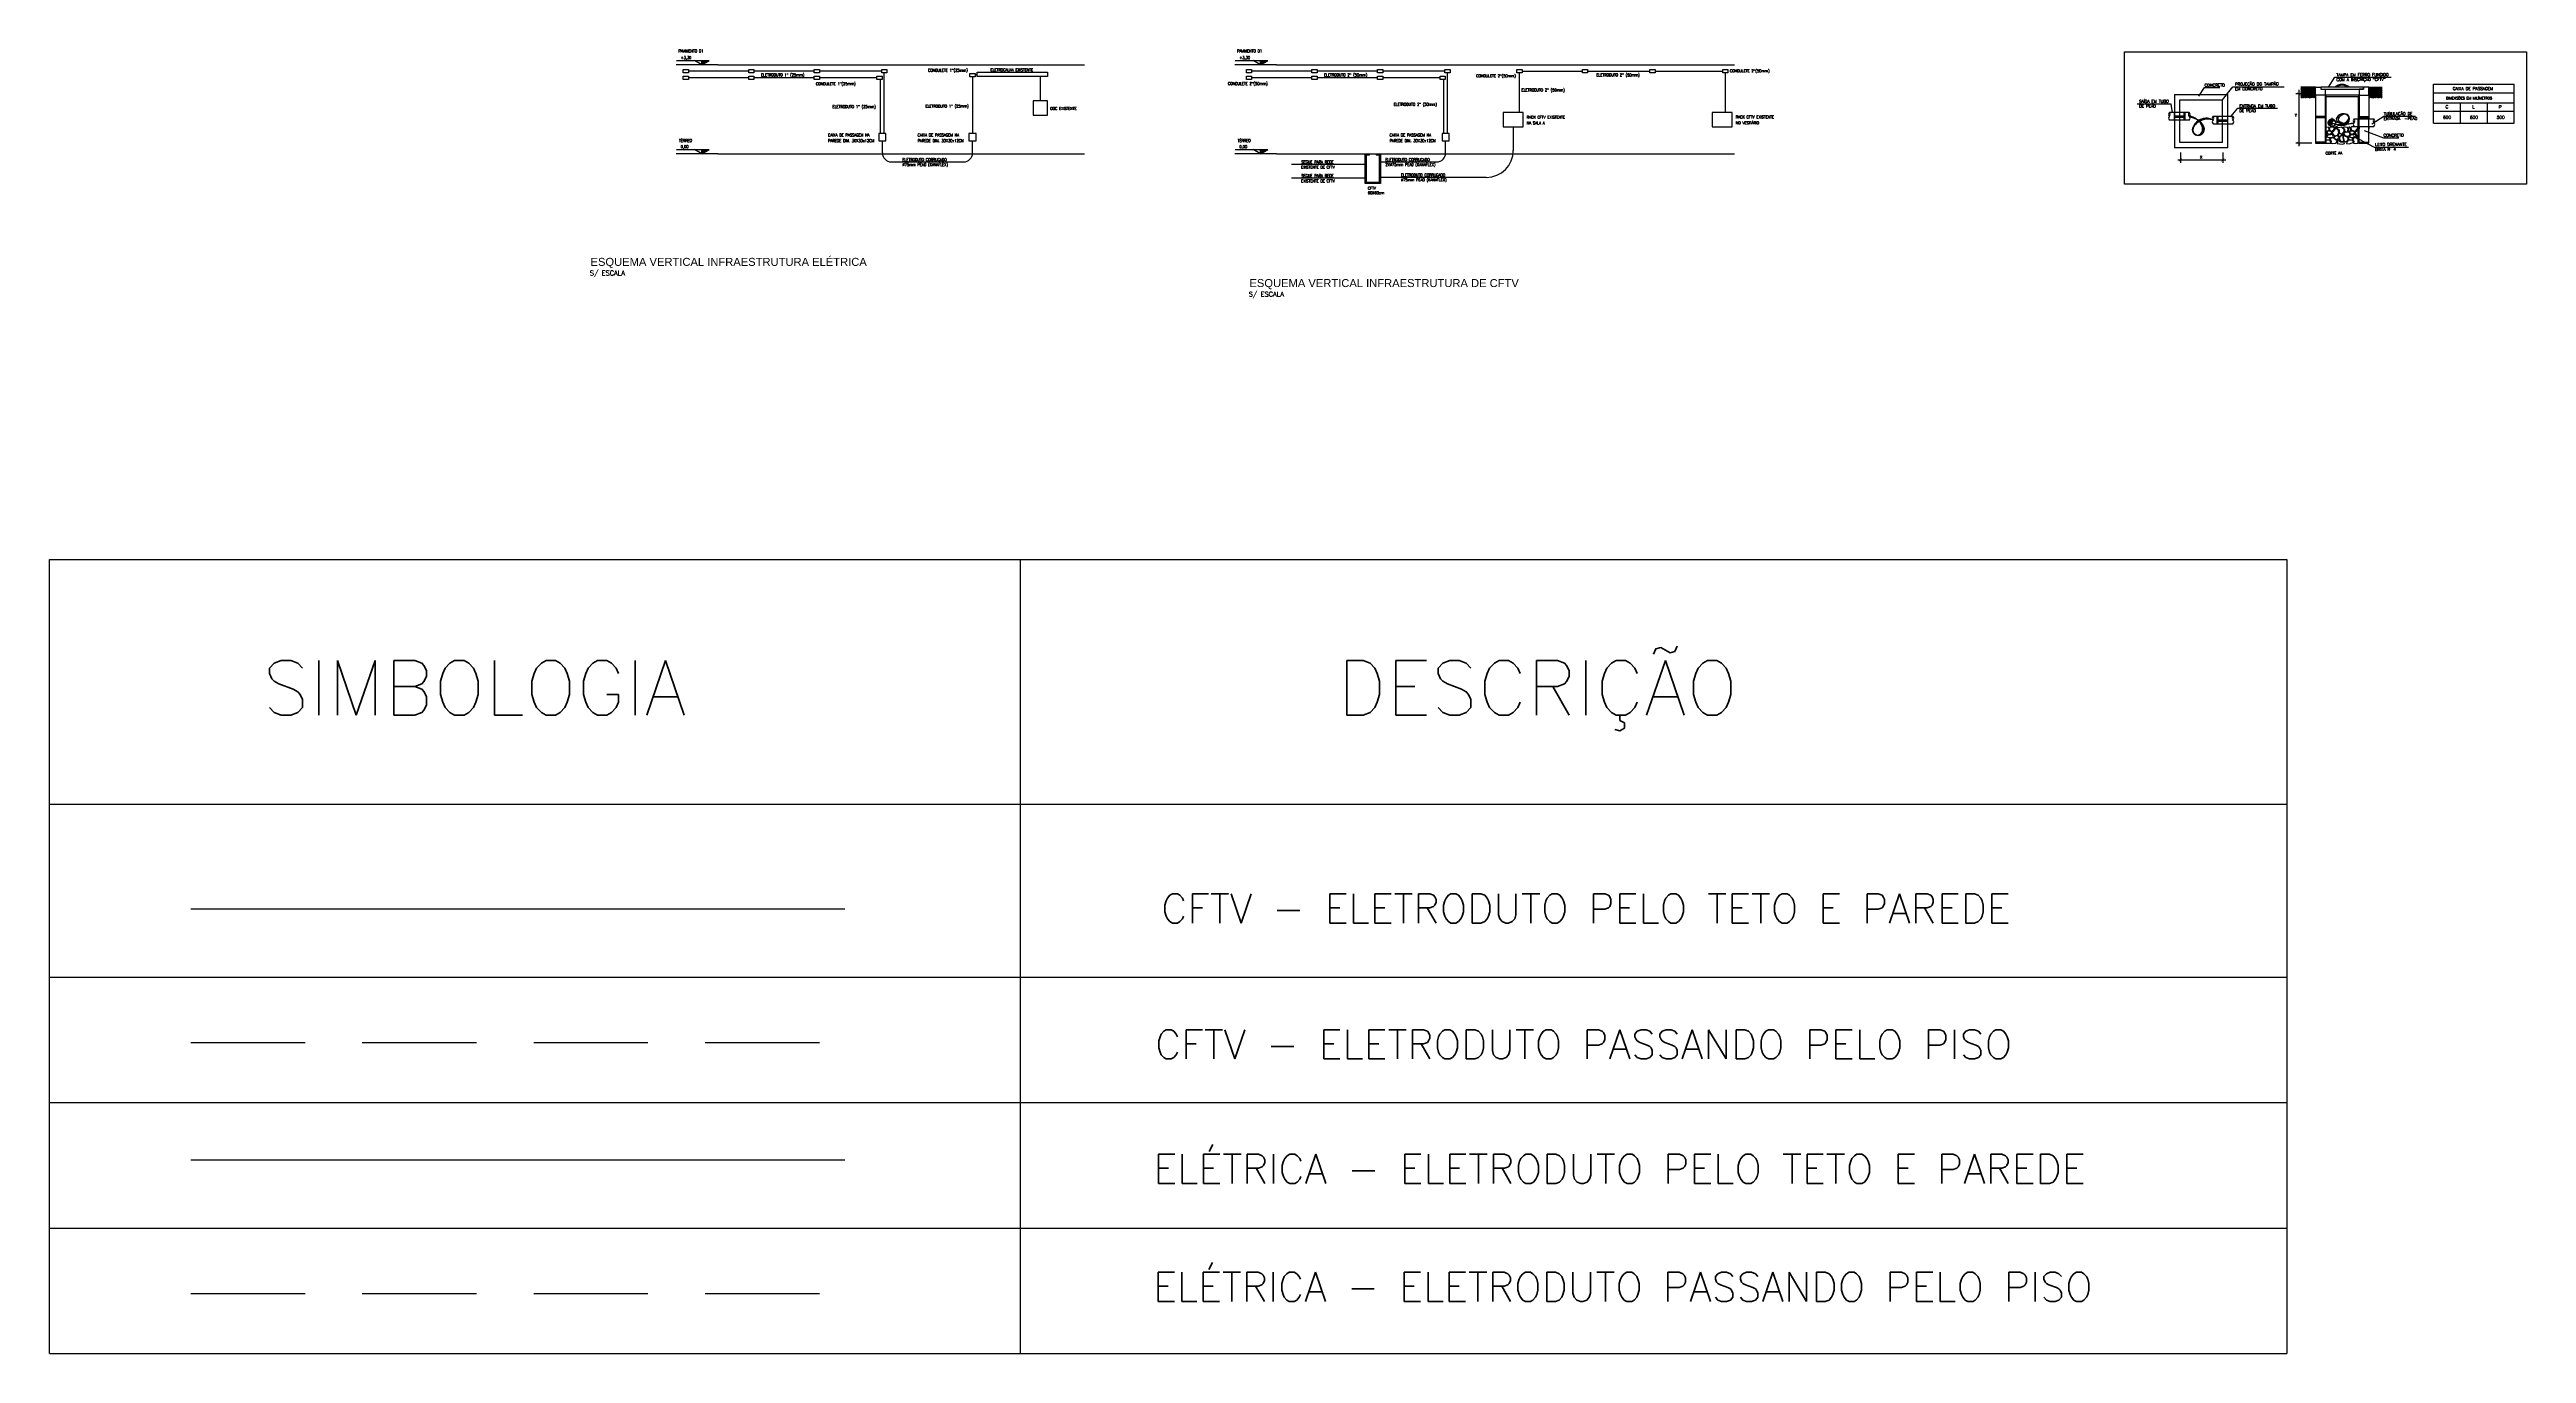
# Model space of a CAD drawing. Header units: millimetres. Extents: x -8 to 5830, y -596 to 3598.
# Drawn here: x 1163.1 to 1300.7, y 2236.2 to 2308.7 of the extents above; entities that cross this region are included whole.
import ezdxf
from ezdxf.enums import TextEntityAlignment as Align

# ---------------------------------------------------------------- set-up
doc = ezdxf.new("R2010")
doc.units = ezdxf.units.MM
doc.linetypes.add('HIDDEN', pattern=[9.525, 6.35, -3.175])
doc.linetypes.add('HIDDEN2', pattern=[4.7625, 3.175, -1.5875])
doc.layers.get('0').update_dxf_attribs({"color": 9})
for name, color, linetype in [('CAIXAS', 4, 'Continuous'), ('COTAS', 6, 'Continuous'), ('Detalhes Construtivos', 7, 'Continuous'), ('Detalhes Construtivos 02', 7, 'Continuous'), ('ELETRODUTO', 3, 'Continuous'), ('INSTALAÇÕES', 7, 'Continuous'), ('LAY', 8, 'Continuous'), ('LINHAS', 8, 'Continuous'), ('ponto elétr.', 4, 'Continuous'), ('texto', 1, 'Continuous'), ('TEXTOS', 2, 'Continuous'), ('TIT', 7, 'Continuous')]:
    doc.layers.add(name, color=color, linetype=linetype)
doc.layers.add('Detalhes Construtivos 4', color=1, linetype='Continuous', lineweight=30)
doc.styles.add('ROMANS', font='romans')
doc.styles.add('SANSSERIF', font='sas_____.pfb', dxfattribs={"height": 30})
pattern_1 = [(135, (1274.61203, 2307.61053), (-0.402265, 3e-17), [0.2844444, -0.2844444]), (135, (1274.64556, 2307.64405), (-0.402265, 3e-17), [0.2844444, -0.2844444]), (135, (1274.67908, 2307.67757), (-0.402265, 3e-17), [0.2844444, -0.2844444]), (135, (1274.7126, 2307.7111), (-0.402265, 3e-17), [0.2844444, -0.2844444]), (135, (1274.74612, 2307.74461), (-0.402265, 3e-17), [0.2844444, -0.2844444]), (135, (1274.77964, 2307.77814), (-0.402265, 3e-17), [0.2844444, -0.2844444]), (135, (1274.81317, 2307.81166), (-0.402265, 3e-17), [0.2844444, -0.2844444]), (45, (1274.4109, 2307.81166), (0.402265, -3e-17), [0.2844444, -0.2844444]), (45, (1274.37738, 2307.84518), (0.402265, -3e-17), [0.2844444, -0.2844444]), (45, (1274.34386, 2307.8787), (0.402265, -3e-17), [0.2844444, -0.2844444]), (45, (1274.31034, 2307.91223), (0.402265, -3e-17), [0.2844444, -0.2844444]), (45, (1274.2768, 2307.94575), (0.402265, -3e-17), [0.2844444, -0.2844444]), (45, (1274.2433, 2307.97927), (0.402265, -3e-17), [0.2844444, -0.2844444]), (45, (1274.20977, 2308.0128), (0.402265, -3e-17), [0.2844444, -0.2844444])]

# ---------------------------------------------------------------- blocks, each defined once
blk = doc.blocks.new('_OPEN')
at = {"color": 0, "linetype": 'ByBlock'}
for p, q in [((-1, 0), (0, 0)), ((0, 0), (-1, 0)), ((0, 0), (-1, 0))]:
    blk.add_line(p, q, dxfattribs=at)
blk = doc.blocks.new('_ARCHTICK')
at = {"color": 0, "linetype": 'ByBlock', "const_width": 0.15}
blk.add_lwpolyline([(-0.5, -0.5), (0.5, 0.5)], dxfattribs=at)

msp = doc.modelspace()

# ---------------------------------------------------------------- hatches: boundary and pattern name
at = {"layer": 'ELETRODUTO', "linetype": 'Continuous', "lineweight": -2}
h = msp.add_hatch(dxfattribs=at)
h.set_pattern_fill('AR-PARQ1,_O', scale=0.023704, angle=45)
h.set_pattern_definition(pattern_1)
h.paths.add_polyline_path([(1288.991, 2306.021), (1288.991, 2306.17), (1288.991, 2306.614), (1288.186, 2306.614), (1288.186, 2306.021)])
h.paths.add_polyline_path([(1288.59, 2306.33), (1288.59, 2306.453), (1288.661, 2306.453), (1288.661, 2306.33)], flags=24)
h = msp.add_hatch(dxfattribs=at)
h.set_pattern_fill('AR-PARQ1,_O', scale=0.023704, angle=45)
h.set_pattern_definition(pattern_1)
h.paths.add_polyline_path([(1291.954, 2306.614), (1291.954, 2306.17), (1291.954, 2306.021), (1292.699, 2306.021), (1292.699, 2306.614)])
h = msp.add_hatch(dxfattribs=at)
h.set_pattern_fill('_U,_O', scale=0.004978, angle=45, pattern_type=0)
h.set_pattern_definition([(45, (-50.5175516, 1250.674251), (-0.003519820422, 0.003519820422), [])])
h.paths.add_polyline_path([(1289.909, 2304.645), (1289.909, 2304.852, 0.4142136), (1289.702, 2304.645)])
h.paths.add_polyline_path([(1289.702, 2304.645, 1), (1289.909, 2304.645)])
h.paths.add_polyline_path([(1290.117, 2304.645, 0.4142136), (1289.909, 2304.852), (1289.909, 2304.645, -1)])
at = {"layer": 'LINHAS'}
for points in [[(1199.322, 2307.864), (1199.735, 2308.102), (1199.322, 2308.102)], [(1230.367, 2307.864), (1230.78, 2308.102), (1230.367, 2308.102)], [(1199.322, 2302.917), (1199.735, 2303.155), (1199.322, 2303.155)], [(1230.367, 2302.917), (1230.78, 2303.155), (1230.367, 2303.155)]]:
    msp.add_hatch(color=256, dxfattribs=at).paths.add_polyline_path(points)

# ---------------------------------------------------------------- linework, layer by layer
at = {"color": 4}
for p, q in [((1233.228, 2307.513), (1229.875, 2307.513)), ((1233.228, 2307.137), (1229.875, 2307.137)), ((1236.87, 2307.513), (1233.517, 2307.513)), ((1236.87, 2307.137), (1233.517, 2307.137)), ((1240.618, 2307.513), (1237.16, 2307.513)), ((1240.348, 2307.137), (1237.16, 2307.137)), ((1240.555, 2304.036), (1240.555, 2307.044)), ((1240.763, 2304.036), (1240.763, 2307.42)), ((1244.757, 2305.204), (1244.757, 2307.42)), ((1244.901, 2307.513), (1248.254, 2307.513)), ((1248.544, 2307.513), (1252.008, 2307.513)), ((1252.297, 2307.513), (1256.052, 2307.513)), ((1256.197, 2307.42), (1256.197, 2305.204)), ((1244.415, 2304.42), (1244.415, 2303.108)), ((1240.657, 2302.967), (1240.657, 2303.636)), ((1236.189, 2302.322), (1232.098, 2302.322)), ((1236.189, 2301.557), (1232.098, 2301.557)), ((1237.028, 2302.467), (1240.157, 2302.467)), ((1242.915, 2301.608), (1237.028, 2301.608))]:
    msp.add_line(p, q, dxfattribs=at)
at = {"color": 7, "ltscale": 30}
for p, q in [((1217.01, 2280.357), (1217.01, 2236.215)), ((1163.076, 2266.762), (1287.401, 2266.762)), ((1163.076, 2257.144), (1287.401, 2257.144)), ((1163.076, 2250.167), (1287.401, 2250.167)), ((1163.076, 2243.191), (1287.401, 2243.191)), ((1163.076, 2236.215), (1287.401, 2236.215))]:
    msp.add_line(p, q, dxfattribs=at)
at = {"color": 8, "ltscale": 30}
msp.add_line((1287.401, 2280.357), (1287.401, 2257.144), dxfattribs=at)
at = {"color": 4}
msp.add_lwpolyline([(1240.457, 2303.636), (1240.857, 2303.636), (1240.857, 2304.036), (1240.457, 2304.036)], close=True, dxfattribs=at)
at = {"color": 7, "ltscale": 30}
msp.add_lwpolyline([(1163.076, 2236.215), (1163.076, 2280.357), (1287.401, 2280.357), (1287.401, 2236.215)], dxfattribs=at)
at = {"color": 4}
for centre, radius in [((1240.157, 2302.967), 0.5), ((1242.915, 2303.108), 1.5)]:
    msp.add_arc(centre, radius, 270, 0, dxfattribs=at)
at = {"layer": 'CAIXAS'}
for points in [[(1236.792, 2302.917), (1237.028, 2302.917), (1237.028, 2301.263), (1236.189, 2301.263), (1236.189, 2302.917), (1236.422, 2302.917)], [(1236.792, 2302.917), (1236.792, 2302.857), (1236.968, 2302.857), (1236.968, 2301.323), (1236.249, 2301.323), (1236.249, 2302.857), (1236.422, 2302.857), (1236.422, 2302.917)]]:
    msp.add_lwpolyline(points, dxfattribs=at)
at = {"layer": 'CAIXAS', "color": 1}
msp.add_lwpolyline([(1236.422, 2302.917), (1236.792, 2302.917), (1236.792, 2302.891), (1236.422, 2302.891)], close=True, dxfattribs=at)
at = {"layer": 'Detalhes Construtivos', "color": 7, "linetype": 'Continuous', "lineweight": -2}
for p, q in [((1281.976, 2305.209), (1280.871, 2305.209)), ((1281.976, 2304.794), (1280.871, 2304.794)), ((1283.3, 2304.589), (1284.406, 2304.589))]:
    msp.add_line(p, q, dxfattribs=at)
for centre, start, end in [((1280.972, 2305.105), 134.41531, 225.58469), ((1280.972, 2304.898), 134.41531, 225.58469), ((1280.769, 2305.105), 314.41531, 45.58469), ((1282.078, 2305.105), 134.41531, 225.58469), ((1281.875, 2305.105), 314.41531, 45.58469), ((1281.875, 2304.898), 314.41531, 45.58469), ((1283.402, 2304.9), 134.41531, 225.58469), ((1283.402, 2304.693), 134.41531, 225.58469), ((1283.199, 2304.9), 314.41531, 45.58469), ((1284.304, 2304.693), 314.41531, 45.58469)]:
    msp.add_arc(centre, 0.145, start, end, dxfattribs=at)
at = {"layer": 'Detalhes Construtivos 02', "color": 7, "linetype": 'HIDDEN', "lineweight": -2}
for p, q in [((1281.453, 2305.923), (1283.823, 2305.923)), ((1281.453, 2303.552), (1281.453, 2305.923)), ((1283.823, 2303.552), (1283.823, 2305.923)), ((1283.823, 2303.552), (1281.453, 2303.552))]:
    msp.add_line(p, q, dxfattribs=at)
at = {"layer": 'Detalhes Construtivos 02', "color": 7, "linetype": 'HIDDEN2', "lineweight": -2}
for p, q in [((1281.157, 2304.794), (1281.157, 2305.209)), ((1281.69, 2305.001), (1281.157, 2305.001)), ((1281.69, 2304.942), (1281.157, 2304.942)), ((1281.69, 2304.794), (1281.69, 2305.209)), ((1281.749, 2304.794), (1281.749, 2305.209)), ((1283.527, 2304.589), (1283.527, 2305.004)), ((1283.586, 2304.589), (1283.586, 2305.004)), ((1283.586, 2304.797), (1284.12, 2304.797)), ((1283.586, 2304.737), (1284.12, 2304.737)), ((1284.12, 2304.589), (1284.12, 2305.004))]:
    msp.add_line(p, q, dxfattribs=at)
at = {"layer": 'Detalhes Construtivos 4', "color": 7, "linetype": 'Continuous', "lineweight": -2}
for p, q in [((1281.157, 2306.219), (1282.194, 2306.219)), ((1281.157, 2306.219), (1281.157, 2303.256)), ((1282.194, 2306.219), (1284.12, 2306.219)), ((1284.12, 2305.004), (1284.12, 2306.219)), ((1284.12, 2303.256), (1281.157, 2303.256))]:
    msp.add_line(p, q, dxfattribs=at)
at = {"layer": 'ELETRODUTO', "color": 7, "linetype": 'Continuous', "lineweight": -2}
for p, q in [((1288.188, 2306.248, 4.098), (1287.905, 2306.248, 4.098)), ((1288.065, 2306.476, 4.098), (1288.065, 2303.343, 4.098)), ((1288.991, 2306.614), (1288.186, 2306.614)), ((1288.986, 2306.614), (1288.571, 2306.614)), ((1288.991, 2306.17), (1288.991, 2303.503)), ((1289.524, 2306.17), (1288.991, 2306.17)), ((1289.287, 2306.501), (1291.658, 2306.501)), ((1289.524, 2306.17), (1289.524, 2303.503)), ((1291.421, 2306.17), (1289.524, 2306.17)), ((1289.524, 2306.17), (1289.584, 2306.11)), ((1289.584, 2303.503), (1289.584, 2306.11)), ((1289.584, 2306.11), (1291.361, 2306.11)), ((1291.421, 2306.17), (1291.361, 2306.11)), ((1291.361, 2306.11), (1291.361, 2304.852)), ((1291.421, 2306.17), (1291.421, 2304.852)), ((1291.421, 2306.17), (1291.954, 2306.17)), ((1291.954, 2306.614), (1292.699, 2306.614)), ((1291.954, 2306.17), (1291.954, 2304.852)), ((1283.3, 2305.004), (1284.406, 2305.004)), ((1284.12, 2303.256), (1284.12, 2304.589)), ((1289.524, 2304.984), (1288.991, 2304.984)), ((1289.524, 2304.925), (1288.991, 2304.925)), ((1289.657, 2304.645), (1289.866, 2304.645)), ((1289.909, 2304.915), (1289.909, 2304.392)), ((1289.909, 2304.848), (1289.909, 2304.442)), ((1291.134, 2304.852), (1292.24, 2304.852)), ((1291.134, 2304.437), (1292.24, 2304.437)), ((1291.361, 2304.437), (1291.361, 2304.852)), ((1291.361, 2303.503), (1291.361, 2304.437)), ((1291.361, 2304.437), (1291.361, 2304.307)), ((1291.421, 2304.984), (1291.954, 2304.984)), ((1291.421, 2304.925), (1291.954, 2304.925)), ((1291.421, 2304.437), (1291.421, 2304.852)), ((1291.421, 2303.503), (1291.421, 2304.437)), ((1291.421, 2304.437), (1291.421, 2304.307)), ((1291.954, 2304.437), (1291.954, 2304.852)), ((1291.954, 2303.503), (1291.954, 2304.437)), ((1291.954, 2304.437), (1291.954, 2304.307)), ((1281.498, 2302.986, 11.11), (1281.498, 2302.412, 11.11)), ((1283.844, 2302.986, 11.11), (1283.844, 2302.412, 11.11)), ((1288.787, 2303.503, 4.098), (1287.905, 2303.503, 4.098)), ((1289.524, 2303.562), (1288.991, 2303.562)), ((1288.991, 2303.503), (1289.524, 2303.503)), ((1289.524, 2303.503), (1289.584, 2303.503)), ((1291.421, 2303.503), (1291.361, 2303.503)), ((1291.421, 2303.562), (1291.954, 2303.562)), ((1291.421, 2303.503), (1291.954, 2303.503)), ((1281.338, 2302.572, 11.11), (1284.004, 2302.572, 11.11))]:
    msp.add_line(p, q, dxfattribs=at)
at = {"layer": 'ELETRODUTO', "color": 4, "linetype": 'Continuous', "ltscale": 30}
msp.add_line((1170.923, 2260.928), (1207.274, 2260.928), dxfattribs=at)
at = {"layer": 'ELETRODUTO', "color": 3, "linetype": 'Continuous', "ltscale": 30}
msp.add_line((1170.923, 2246.975), (1207.274, 2246.975), dxfattribs=at)
at = {"layer": 'ELETRODUTO', "color": 7, "linetype": 'Continuous', "lineweight": -2}
for points in [[(1289.707, 2306.614), (1290.065, 2307.178), (1293.197, 2307.178)], [(1281.04, 2305.209), (1280.969, 2305.683), (1279.078, 2305.683)], [(1282.517, 2306.115), (1282.83, 2306.607), (1283.682, 2306.607)], [(1283.823, 2305.923), (1284.4, 2306.644), (1287.246, 2306.644)], [(1284.314, 2305.004), (1284.671, 2305.446), (1286.886, 2305.446)], [(1289.584, 2304.165), (1289.639, 2304.174), (1289.751, 2304.247), (1289.736, 2304.372), (1289.584, 2304.391)], [(1289.584, 2303.921), (1289.598, 2303.924), (1289.663, 2303.99), (1289.631, 2304.083), (1289.598, 2304.137), (1289.584, 2304.134)], [(1291.361, 2304.32), (1291.289, 2304.23), (1291.229, 2304.132), (1291.174, 2304.143), (1291.207, 2304.044), (1291.289, 2303.918), (1291.361, 2303.933)], [(1291.692, 2304.208), (1292.77, 2303.802), (1293.621, 2303.802)], [(1292.132, 2304.582), (1292.782, 2305.005), (1294.551, 2305.005)], [(1289.584, 2303.709), (1289.59, 2303.693), (1289.789, 2303.698), (1289.806, 2303.77), (1289.7, 2303.816), (1289.584, 2303.845)], [(1289.584, 2303.503), (1289.82, 2303.504), (1289.838, 2303.574), (1289.816, 2303.639), (1289.768, 2303.672), (1289.584, 2303.672)], [(1291.361, 2303.715), (1291.308, 2303.753), (1291.253, 2303.808), (1291.113, 2303.778), (1291.075, 2303.693), (1291.125, 2303.6), (1291.109, 2303.503), (1291.198, 2303.486), (1291.361, 2303.507)], [(1291.113, 2303.9), (1292.254, 2303.293), (1294.161, 2303.289)], [(1291.361, 2303.892), (1291.338, 2303.88), (1291.278, 2303.804), (1291.344, 2303.743), (1291.361, 2303.739)]]:
    msp.add_lwpolyline(points, dxfattribs=at)
for points in [[(1288.991, 2306.614), (1289.287, 2306.614), (1289.287, 2306.501), (1289.524, 2306.501), (1289.524, 2306.17), (1288.991, 2306.17)], [(1291.658, 2306.614), (1289.287, 2306.614), (1289.287, 2306.501), (1291.658, 2306.501)], [(1291.954, 2306.614), (1291.658, 2306.614), (1291.658, 2306.501), (1291.421, 2306.501), (1291.421, 2306.17), (1291.954, 2306.17)], [(1289.68, 2304.17), (1289.778, 2304.197), (1289.872, 2304.148), (1289.882, 2304.055), (1289.789, 2303.984), (1289.674, 2304.022), (1289.647, 2304.105)], [(1289.773, 2304.384), (1289.763, 2304.262), (1289.794, 2304.213), (1289.888, 2304.183), (1289.989, 2304.238), (1290.044, 2304.317), (1290.031, 2304.378), (1289.916, 2304.399)], [(1289.91, 2304.143), (1289.943, 2304.044), (1290.025, 2303.918), (1290.211, 2303.957), (1290.282, 2304.105), (1290.244, 2304.241), (1290.112, 2304.34), (1290.025, 2304.23), (1289.965, 2304.132)], [(1290.05, 2304.39), (1290.071, 2304.338), (1290.123, 2304.353), (1290.18, 2304.326), (1290.217, 2304.381), (1290.217, 2304.408), (1290.12, 2304.411), (1290.062, 2304.402)], [(1290.205, 2304.323), (1290.304, 2304.252), (1290.315, 2304.137), (1290.348, 2304.061), (1290.501, 2304.028), (1290.589, 2304.148), (1290.589, 2304.263), (1290.441, 2304.4), (1290.37, 2304.372), (1290.238, 2304.367)], [(1290.512, 2304.384), (1290.601, 2304.286), (1290.613, 2304.192), (1290.652, 2304.162), (1290.735, 2304.14), (1290.795, 2304.156), (1290.817, 2304.326), (1290.774, 2304.381), (1290.646, 2304.405), (1290.567, 2304.405)], [(1290.862, 2304.137), (1290.753, 2304.11), (1290.643, 2304.137), (1290.583, 2304.028), (1290.627, 2303.935), (1290.731, 2303.897), (1290.862, 2303.924), (1290.928, 2303.99), (1290.895, 2304.083)], [(1290.838, 2304.387), (1290.829, 2304.213), (1290.874, 2304.15), (1290.932, 2304.171), (1290.951, 2304.229), (1290.951, 2304.338), (1290.905, 2304.393), (1290.844, 2304.405)], [(1290.944, 2304.17), (1291.043, 2304.197), (1291.136, 2304.148), (1291.147, 2304.055), (1291.054, 2303.984), (1290.939, 2304.022), (1290.911, 2304.105)], [(1290.963, 2304.384), (1290.981, 2304.253), (1291.06, 2304.207), (1291.176, 2304.183), (1291.237, 2304.201), (1291.301, 2304.277), (1291.349, 2304.338), (1291.34, 2304.39), (1291.234, 2304.411), (1291.042, 2304.423), (1290.99, 2304.42)], [(1289.915, 2304.022), (1289.817, 2303.968), (1289.713, 2303.968), (1289.642, 2303.918), (1289.625, 2303.858), (1289.74, 2303.814), (1289.893, 2303.82), (1289.987, 2303.853), (1289.965, 2303.935)], [(1289.988, 2303.808), (1289.848, 2303.778), (1289.81, 2303.693), (1289.861, 2303.6), (1289.844, 2303.503), (1289.933, 2303.486), (1290.128, 2303.511), (1290.196, 2303.638), (1290.128, 2303.693), (1290.044, 2303.753)], [(1290.266, 2303.886), (1290.151, 2303.918), (1290.074, 2303.88), (1290.014, 2303.804), (1290.08, 2303.743), (1290.222, 2303.705), (1290.298, 2303.798), (1290.304, 2303.847)], [(1290.599, 2303.498), (1290.578, 2303.566), (1290.358, 2303.566), (1290.328, 2303.668), (1290.256, 2303.693), (1290.192, 2303.498), (1290.332, 2303.473), (1290.502, 2303.452)], [(1290.282, 2304.033), (1290.238, 2303.957), (1290.298, 2303.897), (1290.403, 2303.918), (1290.446, 2303.984), (1290.408, 2304.028), (1290.348, 2304.039)], [(1290.512, 2303.953), (1290.392, 2303.89), (1290.34, 2303.852), (1290.32, 2303.781), (1290.32, 2303.712), (1290.372, 2303.649), (1290.4, 2303.592), (1290.528, 2303.592), (1290.561, 2303.649), (1290.534, 2303.805), (1290.531, 2303.895)], [(1290.553, 2304.031), (1290.481, 2304.014), (1290.472, 2303.972), (1290.54, 2303.965), (1290.566, 2303.985)], [(1290.565, 2303.952), (1290.654, 2303.897), (1290.769, 2303.846), (1290.79, 2303.706), (1290.748, 2303.613), (1290.659, 2303.562), (1290.595, 2303.621), (1290.553, 2303.842)], [(1290.816, 2303.672), (1290.739, 2303.57), (1290.71, 2303.498), (1290.858, 2303.477), (1291.083, 2303.536), (1291.083, 2303.613), (1291.032, 2303.672)], [(1290.828, 2303.85), (1290.82, 2303.778), (1290.854, 2303.693), (1291.053, 2303.698), (1291.07, 2303.77), (1290.964, 2303.816)], [(1291.18, 2304.022), (1291.081, 2303.968), (1290.977, 2303.968), (1290.906, 2303.918), (1290.889, 2303.858), (1291.004, 2303.814), (1291.158, 2303.82), (1291.251, 2303.853), (1291.229, 2303.935)]]:
    msp.add_lwpolyline(points, close=True, dxfattribs=at)
for points in [[(1283.3, 2304.797, 0.3148082), (1282.193, 2304.417, 1.3109307), (1282.713, 2304.219, 0.381487), (1282.216, 2304.898, -0.1464685), (1281.992, 2305.02, -0.1464685)], [(1283.3, 2304.797, 0.4357246), (1282.193, 2304.417, 1.5399499), (1282.792, 2304.417, 0.2328106), (1282.216, 2304.898, -0.1870248), (1282.004, 2305.045, -0.1870248)], [(1283.3, 2304.797, 0.4316022), (1282.199, 2304.333, 1.4406623), (1282.759, 2304.333, 0.2198605), (1282.085, 2304.999, -0.0796172), (1282.004, 2305.045, -0.0796172)]]:
    msp.add_lwpolyline(points, format="xyb", dxfattribs=at)
msp.add_circle((1289.909, 2304.645), 0.207, dxfattribs=at)
for centre, radius, start, end in [((1290.472, 2306.17), 0.6, 47.81378, 132.18622), ((1290.472, 2306.17), 0.556, 53.11992, 126.88008), ((1284.508, 2304.9), 0.145, 134.41531, 225.58469), ((1284.304, 2304.9), 0.145, 314.41531, 45.58469), ((1289.806, 2304.645), 0.104, 180, 0), ((1290.013, 2304.645), 0.104, 0, 180), ((1291.236, 2304.749), 0.145, 134.41531, 225.58469), ((1291.236, 2304.541), 0.145, 134.41531, 225.58469), ((1291.033, 2304.749), 0.145, 314.41531, 45.58469), ((1292.342, 2304.749), 0.145, 134.41531, 225.58469), ((1292.138, 2304.749), 0.145, 314.41531, 45.58469), ((1292.138, 2304.541), 0.145, 314.41531, 45.58469)]:
    msp.add_arc(centre, radius, start, end, dxfattribs=at)
for points in [[(1289.924, 2304.627), (1290.347, 2304.529), (1290.798, 2304.616), (1290.772, 2305.095), (1290.253, 2304.839), (1290.498, 2304.634), (1291.134, 2304.645)], [(1289.924, 2304.627), (1290.564, 2304.536), (1290.874, 2304.889), (1290.602, 2305.131), (1290.333, 2305.083), (1290.155, 2304.784), (1290.986, 2304.609), (1291.134, 2304.645)], [(1289.924, 2304.627), (1290.47, 2304.567), (1290.843, 2304.937), (1290.522, 2305.138), (1290.142, 2304.835), (1290.643, 2304.583), (1291.134, 2304.645)]]:
    msp.add_spline(points, degree=3, dxfattribs=at)
at = {"layer": 'INSTALAÇÕES', "color": 3}
for p, q in [((1201.928, 2307.513), (1198.575, 2307.513)), ((1201.928, 2307.137), (1198.575, 2307.137)), ((1205.57, 2307.513), (1202.217, 2307.513)), ((1205.57, 2307.137), (1202.217, 2307.137)), ((1209.318, 2307.513), (1205.86, 2307.513)), ((1209.048, 2307.137), (1205.86, 2307.137)), ((1209.255, 2304.036), (1209.255, 2307.044)), ((1209.463, 2304.036), (1209.463, 2307.42)), ((1214.369, 2307.205), (1214.369, 2304.036)), ((1214.615, 2307.301), (1214.514, 2307.301)), ((1218.127, 2307.216), (1218.127, 2305.859)), ((1209.357, 2302.967), (1209.357, 2303.636)), ((1214.369, 2302.967), (1214.369, 2303.636)), ((1209.857, 2302.467), (1213.869, 2302.467))]:
    msp.add_line(p, q, dxfattribs=at)
at = {"layer": 'INSTALAÇÕES', "color": 4, "linetype": 'HIDDEN'}
msp.add_line((1170.93, 2253.508), (1207.347, 2253.508), dxfattribs=at)
at = {"layer": 'INSTALAÇÕES', "color": 3, "linetype": 'HIDDEN'}
msp.add_line((1170.93, 2239.555), (1207.347, 2239.555), dxfattribs=at)
at = {"layer": 'INSTALAÇÕES', "color": 3}
for points in [[(1198.286, 2307.605), (1198.575, 2307.605), (1198.575, 2307.42), (1198.286, 2307.42)], [(1198.286, 2307.229), (1198.575, 2307.229), (1198.575, 2307.044), (1198.286, 2307.044)], [(1201.928, 2307.605), (1202.217, 2307.605), (1202.217, 2307.42), (1201.928, 2307.42)], [(1201.928, 2307.229), (1202.217, 2307.229), (1202.217, 2307.044), (1201.928, 2307.044)], [(1205.57, 2307.605), (1205.86, 2307.605), (1205.86, 2307.42), (1205.57, 2307.42)], [(1205.57, 2307.229), (1205.86, 2307.229), (1205.86, 2307.044), (1205.57, 2307.044)], [(1209.048, 2307.229), (1209.337, 2307.229), (1209.337, 2307.044), (1209.048, 2307.044)], [(1209.318, 2307.605), (1209.607, 2307.605), (1209.607, 2307.42), (1209.318, 2307.42)], [(1214.225, 2307.39), (1214.514, 2307.39), (1214.514, 2307.205), (1214.225, 2307.205)], [(1218.524, 2307.216), (1214.615, 2307.216), (1214.615, 2307.463), (1218.524, 2307.463)], [(1217.727, 2305.059), (1218.527, 2305.059), (1218.527, 2305.859), (1217.727, 2305.859)], [(1209.157, 2303.636), (1209.557, 2303.636), (1209.557, 2304.036), (1209.157, 2304.036)], [(1214.169, 2303.636), (1214.569, 2303.636), (1214.569, 2304.036), (1214.169, 2304.036)]]:
    msp.add_lwpolyline(points, close=True, dxfattribs=at)
at = {"layer": 'INSTALAÇÕES', "color": 4}
for points in [[(1229.586, 2307.605), (1229.875, 2307.605), (1229.875, 2307.42), (1229.586, 2307.42)], [(1229.586, 2307.229), (1229.875, 2307.229), (1229.875, 2307.044), (1229.586, 2307.044)], [(1233.228, 2307.605), (1233.517, 2307.605), (1233.517, 2307.42), (1233.228, 2307.42)], [(1233.228, 2307.229), (1233.517, 2307.229), (1233.517, 2307.044), (1233.228, 2307.044)], [(1236.87, 2307.605), (1237.16, 2307.605), (1237.16, 2307.42), (1236.87, 2307.42)], [(1236.87, 2307.229), (1237.16, 2307.229), (1237.16, 2307.044), (1236.87, 2307.044)], [(1240.348, 2307.229), (1240.637, 2307.229), (1240.637, 2307.044), (1240.348, 2307.044)], [(1240.618, 2307.605), (1240.907, 2307.605), (1240.907, 2307.42), (1240.618, 2307.42)], [(1244.612, 2307.605), (1244.901, 2307.605), (1244.901, 2307.42), (1244.612, 2307.42)], [(1248.254, 2307.605), (1248.544, 2307.605), (1248.544, 2307.42), (1248.254, 2307.42)], [(1252.008, 2307.605), (1252.297, 2307.605), (1252.297, 2307.42), (1252.008, 2307.42)], [(1256.052, 2307.605), (1256.342, 2307.605), (1256.342, 2307.42), (1256.052, 2307.42)], [(1243.859, 2304.42), (1244.971, 2304.42), (1244.971, 2305.204), (1243.859, 2305.204)], [(1255.46, 2304.42), (1256.571, 2304.42), (1256.571, 2305.204), (1255.46, 2305.204)]]:
    msp.add_lwpolyline(points, close=True, dxfattribs=at)
at = {"layer": 'INSTALAÇÕES', "color": 3}
for centre, start, end in [((1209.857, 2302.967), 180, 270), ((1213.869, 2302.967), 270, 0)]:
    msp.add_arc(centre, 0.5, start, end, dxfattribs=at)
at = {"layer": 'LAY', "color": 7, "linetype": 'HIDDEN', "ltscale": 5, "elevation": 11.11}
msp.add_lwpolyline([(1278.382, 2308.58), (1300.715, 2308.58), (1300.715, 2301.227), (1278.382, 2301.227)], close=True, dxfattribs=at)
at = {"layer": 'LINHAS', "linetype": 'HIDDEN', "ltscale": 5}
for p, q in [((1200.215, 2307.864), (1197.905, 2307.864)), ((1231.259, 2307.864), (1228.95, 2307.864)), ((1200.215, 2302.917), (1197.905, 2302.917)), ((1231.259, 2302.917), (1228.95, 2302.917))]:
    msp.add_line(p, q, dxfattribs=at)
at = {"layer": 'LINHAS'}
for p, q in [((1197.911, 2308.102), (1199.735, 2308.102)), ((1199.322, 2307.864), (1198.909, 2308.102)), ((1199.322, 2307.864), (1199.322, 2308.102)), ((1199.322, 2307.864), (1199.735, 2308.102)), ((1200.215, 2307.864), (1220.593, 2307.864)), ((1228.956, 2308.102), (1230.78, 2308.102)), ((1230.367, 2307.864), (1229.953, 2308.102)), ((1230.367, 2307.864), (1230.367, 2308.102)), ((1230.367, 2307.864), (1230.78, 2308.102)), ((1231.259, 2307.864), (1256.706, 2307.864)), ((1197.911, 2303.155), (1199.735, 2303.155)), ((1199.322, 2302.917), (1198.909, 2303.155)), ((1199.322, 2302.917), (1199.322, 2303.155)), ((1199.322, 2302.917), (1199.735, 2303.155)), ((1200.215, 2302.917), (1220.593, 2302.917)), ((1228.956, 2303.155), (1230.78, 2303.155)), ((1230.367, 2302.917), (1229.953, 2303.155)), ((1230.367, 2302.917), (1230.367, 2303.155)), ((1230.367, 2302.917), (1230.78, 2303.155)), ((1231.259, 2302.917), (1256.706, 2302.917))]:
    msp.add_line(p, q, dxfattribs=at)
at = {"layer": 'texto', "color": 7}
for p, q in [((1295.558, 2304.625), (1295.558, 2306.302)), ((1297.05, 2304.625), (1297.05, 2305.757)), ((1298.542, 2304.625), (1298.542, 2305.757))]:
    msp.add_line(p, q, dxfattribs=at)
at = {"layer": 'TEXTOS', "color": 7}
for p, q in [((1295.558, 2306.791), (1300.033, 2306.791)), ((1295.558, 2304.625), (1295.558, 2306.791)), ((1295.558, 2306.302), (1300.033, 2306.302)), ((1295.558, 2305.757), (1300.033, 2305.757)), ((1300.033, 2304.625), (1300.033, 2306.791)), ((1295.558, 2305.285), (1300.033, 2305.285)), ((1295.558, 2304.625), (1300.033, 2304.625))]:
    msp.add_line(p, q, dxfattribs=at)

# ---------------------------------------------------------------- block references
at = {"layer": 'COTAS', "color": 7, "lineweight": -2}
for p, xscale, yscale, zscale, rotation in [((1282.517, 2306.115), 0.0005688888903798326, 0.0005688888903798326, 0.0005688888903798326, 237.4756919919713), ((1283.681, 2305.923), 0.0005688888892054568, 0.0005688888892054568, 0.0005688888892054568, 235.9325310477682), ((1280.963, 2305.209), -0.0005688888899477014, 0.0005688888898748701, 0.0005688888898682822, 128.9485446925284)]:
    msp.add_blockref('_OPEN', p, dxfattribs=dict(at, xscale=xscale, yscale=yscale, zscale=zscale, rotation=rotation))
at = {"layer": 'ELETRODUTO', "color": 7, "linetype": 'Continuous', "lineweight": -2}
for name, p, xscale, yscale, zscale, rotation in [('_ARCHTICK', (1288.065, 2306.248, 4.098), 0.16, 0.16, 0.16, 90), ('_ARCHTICK', (1288.572, 2306.614), 0.0007111111109952618, 0.0007111111109952618, 0.0007111111109952618, 90), ('_OPEN', (1289.707, 2306.614), 0.0005688888904085013, 0.0005688888904085013, 0.0005688888904085013, 237.5122990416593), ('_OPEN', (1284.314, 2305.004), 0.0005688888898790935, 0.0005688888898790935, 0.0005688888898790935, 231.0514553160201), ('_OPEN', (1292.131, 2304.581), 0.0005688888845905909, 0.0005688888845905909, 0.0005688888845905909, 213.0740786421488), ('_ARCHTICK', (1288.065, 2303.503, 4.098), 0.16, 0.16, 0.16, 270), ('_OPEN', (1291.113, 2303.9), 0.0005688888869393264, 0.0005688888869393264, 0.0005688888869393264, 159.8553606559132), ('_ARCHTICK', (1281.498, 2302.572, 11.11), 0.1600000000056389, 0.1600000000056389, 0.1600000000056389, 180)]:
    msp.add_blockref(name, p, dxfattribs=dict(at, xscale=xscale, yscale=yscale, zscale=zscale, rotation=rotation))
at = {"layer": 'ELETRODUTO', "color": 7, "linetype": 'Continuous', "lineweight": -2, "xscale": 0.1600000000056389, "yscale": 0.1600000000056389, "zscale": 0.1600000000056389}
msp.add_blockref('_ARCHTICK', (1283.844, 2302.572, 11.11), dxfattribs=at)

# ---------------------------------------------------------------- texts
at = {"layer": 'ELETRODUTO', "color": 7, "linetype": 'Continuous', "lineweight": -2, "style": 'ROMANS', "width": 0.8}
msp.add_text('CORTE AA', height=0.16, rotation=0.20444, dxfattribs=at).set_placement((1290.014, 2302.875), align=Align.CENTER)
at = {"layer": 'ELETRODUTO', "color": 7, "linetype": 'Continuous', "lineweight": -2, "char_height": 0.16, "attachment_point": 4, "rotation": 0.20444, "style": 'ROMANS'}
for s, insert in [('\\A1;PROJEÇÃO DO TAMPÃO\\PEM CONCRETO', (1284.521, 2306.658)), ('SAÍDA EM TUBO\\PDE PEAD', (1279.187, 2305.698)), ('\\A1;CONCRETO', (1282.831, 2306.734)), ('ENTRADA EM TUBO\\PDE PEAD', (1284.756, 2305.442)), ('TUBULAÇÃO DE \\PENTRADA  -PEAD ', (1292.783, 2305.008)), ('LEITO DRENANTE\\PBRITA Nº 4', (1292.304, 2303.302, -4.098)), ('\\A1;CONCRETO ', (1292.771, 2303.946))]:
    msp.add_mtext(s, dxfattribs=dict(at, insert=insert))
at = {"layer": 'ELETRODUTO', "color": 7, "linetype": 'Continuous', "lineweight": -2, "char_height": 0.16, "attachment_point": 5, "style": 'ROMANS'}
for s, insert in [('Y', (1287.905, 2305.058, 4.098)), ('X', (1282.638, 2302.732, 11.11))]:
    msp.add_mtext(s, dxfattribs=dict(at, insert=insert))
at = {"layer": 'ponto elétr.', "color": 7, "style": 'ROMANS'}
for s, p in [('DESCRIÇÃO', (1234.64, 2271.706)), ('SIMBOLOGIA', (1174.914, 2271.706))]:
    msp.add_text(s, height=3.0375, dxfattribs=at).set_placement(p)
at = {"layer": 'texto', "color": 7, "style": 'ROMANS'}
for s, height, p in [('C', 0.175, (1296.215, 2305.444)), ('L', 0.175, (1297.707, 2305.444)), ('P', 0.175, (1299.177, 2305.431)), ('600', 0.1747, (1296.078, 2304.858)), ('600', 0.1747, (1297.57, 2304.858)), ('500', 0.1747, (1299.061, 2304.858))]:
    msp.add_text(s, height=height, dxfattribs=at).set_placement(p)
at = {"layer": 'texto', "color": 4, "style": 'ROMANS'}
for s, p in [('CFTV - ELETRODUTO PELO TETO E PAREDE', (1224.846, 2260.147)), ('CFTV - ELETRODUTO PASSANDO PELO PISO', (1224.507, 2252.589))]:
    msp.add_text(s, height=1.62, dxfattribs=at).set_placement(p)
at = {"layer": 'texto', "color": 3, "style": 'ROMANS'}
for s, p in [('ELÉTRICA - ELETRODUTO PELO TETO E PAREDE', (1224.425, 2245.669)), ('ELÉTRICA - ELETRODUTO PASSANDO PELO PISO', (1224.402, 2239.109))]:
    msp.add_text(s, height=1.62, dxfattribs=at).set_placement(p)
at = {"layer": 'texto', "color": 7, "insert": (1290.159, 2307.15, -4.098), "char_height": 0.16, "attachment_point": 4, "rotation": 0.20444, "style": 'ROMANS'}
msp.add_mtext('TAMPA EM FERRO FUNDIDO\\PCOM A INSCRIÇÃO "CFTV"', dxfattribs=at)
at = {"layer": 'TEXTOS', "color": 7, "style": 'ROMANS', "width": 0.85}
for s, p in [('PAVIMENTO 01', (1198.029, 2308.555)), ('+3,30', (1198.149, 2308.18)), ('PAVIMENTO 01', (1229.074, 2308.555)), ('+3,30', (1229.194, 2308.18)), ('ELETRODUTO 1" (25mm)', (1202.616, 2307.223)), ('CONDULETE 1"(25mm)', (1205.664, 2306.729)), ('CONDULETE 1"(25mm)', (1211.893, 2307.481)), ('ELETROCALHA EXISTENTE', (1215.364, 2307.508)), ('CONDULETE 2"(50mm)', (1228.559, 2306.741)), ('ELETRODUTO 2" (50mm)', (1233.897, 2307.223)), ('CONDULETE 2"(50mm)', (1242.352, 2307.172)), ('ELETRODUTO 2" (50mm)', (1249.036, 2307.223)), ('CONDULETE 2"(50mm)', (1256.448, 2307.447)), ('ELETRODUTO 1" (25mm)', (1206.584, 2305.457)), ('ELETRODUTO 1" (25mm)', (1211.75, 2305.488)), ('QDC EXISTENTE', (1218.679, 2305.358)), ('ELETRODUTO 2" (50mm)', (1237.769, 2305.587)), ('ELETRODUTO 2" (50mm)', (1244.871, 2306.384)), ('RACK CFTV EXISTENTE', (1245.161, 2304.873)), ('NA SALA A', (1245.161, 2304.551)), ('RACK CFTV EXISTENTE', (1256.78, 2304.882)), ('NO VESTIÁRIO', (1256.78, 2304.56)), ('TÉRREO', (1198.051, 2303.571)), ('0,00', (1198.149, 2303.233)), ('CAIXA DE PASSAGEM NA', (1206.34, 2303.878)), ('PAREDE DIM. 30X30x12CM', (1206.34, 2303.563)), ('CAIXA DE PASSAGEM NA', (1211.317, 2303.878)), ('PAREDE DIM. 30X30x12CM', (1211.317, 2303.563)), ('TÉRREO', (1229.096, 2303.571)), ('0,00', (1229.194, 2303.233)), ('CAIXA DE PASSAGEM NA', (1237.543, 2303.878)), ('PAREDE DIM. 30X30x12CM', (1237.543, 2303.563)), ('Ø75mm PEAD (KANAFLEX)', (1210.471, 2302.238)), ('ELETRODUTO CORRUGADO', (1210.471, 2302.51)), ('EXISTENTE DE CFTV', (1232.623, 2302.091)), ('EXISTENTE DE CFTV', (1232.623, 2301.326)), ('SEGUE PARA REDE', (1232.637, 2302.383)), ('SEGUE PARA REDE', (1232.637, 2301.618)), ('2XØ75mm PEAD (KANAFLEX)', (1237.31, 2302.238)), ('ELETRODUTO CORRUGADO', (1237.31, 2302.51)), ('Ø75mm PEAD (KANAFLEX)', (1238.176, 2301.386)), ('ELETRODUTO CORRUGADO', (1238.176, 2301.658)), ('CFTV', (1236.331, 2300.927)), ('60X60cm', (1236.331, 2300.667))]:
    msp.add_text(s, height=0.16, dxfattribs=at).set_placement(p)
at = {"layer": 'TEXTOS', "color": 7, "style": 'ROMANS'}
msp.add_text('DIMENSÕES EM MILÍMETROS', height=0.13975, dxfattribs=at).set_placement((1296.24, 2305.941))
msp.add_text('CAIXA DE PASSAGEM', height=0.1646, dxfattribs=at).set_placement((1297.744, 2306.546), align=Align.MIDDLE_CENTER)
at = {"layer": 'TIT', "style": 'SANSSERIF'}
for s, p in [('ESQUEMA VERTICAL INFRAESTRUTURA ELÉTRICA', (1193.138, 2296.686)), ('ESQUEMA VERTICAL INFRAESTRUTURA DE CFTV', (1229.752, 2295.507))]:
    msp.add_text(s, height=0.44444, dxfattribs=at).set_placement(p)
at = {"layer": 'TIT', "color": 1, "style": 'ROMANS'}
for p in [(1193.1, 2296.157), (1229.714, 2294.978)]:
    msp.add_text('S/ ESCALA', height=0.2667, dxfattribs=at).set_placement(p)

doc.saveas('drawing.dxf')
